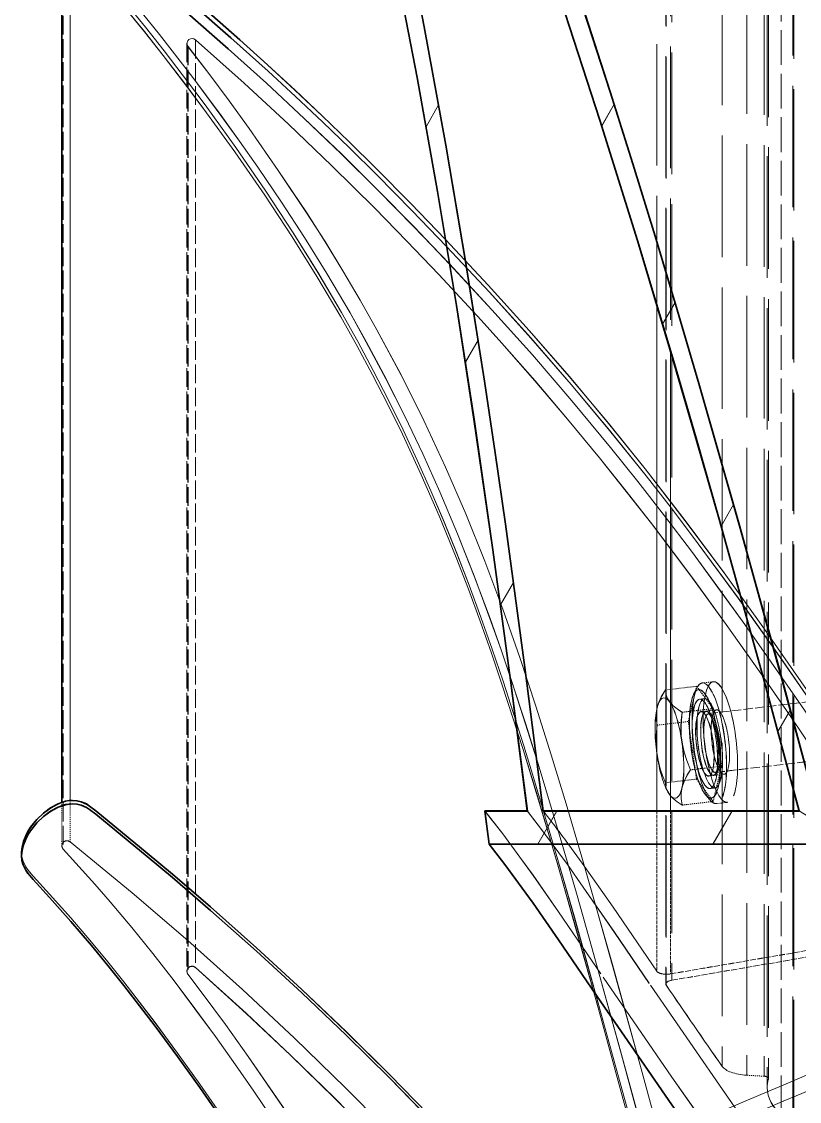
# Model space of a CAD drawing. Header units: millimetres. Extents: x 12184 to 41592, y 8990 to 29785.
# Drawn here: x 22184.9 to 22261.7, y 17448.3 to 17555 of the extents above; entities that cross this region are included whole.
import ezdxf

# ---------------------------------------------------------------- set-up
doc = ezdxf.new("R2010")
doc.units = ezdxf.units.MM
doc.linetypes.add('DASHED', pattern=[15, 12, -3])

# ---------------------------------------------------------------- blocks, each defined once
blk = doc.blocks.new('A$C55E021B5')
at = {"color": 7, "linetype": 'DASHED', "lineweight": 13}
for p, q in [((1247.01, 1976.16), (1247.01, 1290.43)), ((1245.51, 1975.33), (1245.51, 1223.67)), ((1245.65, 1975.92), (1245.65, 1285.86)), ((1246.08, 1974.89), (1246.08, 1223.2)), ((1246.12, 1974.99), (1246.12, 1223.3)), ((1240.54, 1967.13), (1240.54, 1215.15)), ((1235.96, 1965.97), (1235.96, 1213.98)), ((1235.96, 1965.95), (1235.96, 1213.96)), ((1236.38, 1966.17), (1236.38, 1214.18)), ((1238.11, 1966.27), (1238.11, 1214.28)), ((1236.1, 1965.08), (1236.1, 1213.08)), ((1233.55, 1957.05), (1233.55, 1205.24)), ((1233.45, 1956.72), (1233.45, 1204.92))]:
    blk.add_line(p, q, dxfattribs=at)
at = {"color": 7, "linetype": 'DASHED', "lineweight": 13, "ltscale": 0.286951}
blk.add_line((1234.7, 1369.2), (1234.7, 1197.03), dxfattribs=at)
at = {"color": 7, "lineweight": 13, "ltscale": 0.145596}
blk.add_line((1304.99, 1328.79), (1304.99, 1241.43), dxfattribs=at)
at = {"color": 7, "lineweight": 35, "ltscale": 0.145257}
blk.add_line((1305.81, 1328.41), (1305.81, 1241.26), dxfattribs=at)
at = {"color": 7, "linetype": 'DASHED', "lineweight": 13, "ltscale": 0.152439}
blk.add_line((1305.68, 1328.08), (1305.68, 1236.62), dxfattribs=at)
at = {"color": 7, "linetype": 'DASHED', "lineweight": 13, "ltscale": 0.152769}
blk.add_line((1292.61, 1316.59), (1292.61, 1224.92), dxfattribs=at)
at = {"color": 7, "linetype": 'DASHED', "lineweight": 13, "ltscale": 0.152787}
blk.add_line((1293.34, 1315.93), (1293.34, 1224.25), dxfattribs=at)
at = {"color": 7, "linetype": 'DASHED', "lineweight": 13, "ltscale": 0.152779}
blk.add_line((1293.45, 1316.22), (1293.45, 1224.55), dxfattribs=at)
at = {"color": 7, "lineweight": 13, "ltscale": 0.00413}
blk.add_line((1252.45, 1308.07), (1251.21, 1310.22), dxfattribs=at)
at = {"color": 7, "lineweight": 13, "ltscale": 0.004178}
blk.add_line((1269.82, 1307.99), (1268.57, 1310.16), dxfattribs=at)
at = {"color": 7, "lineweight": 13, "ltscale": 0.004116}
blk.add_line((1246.43, 1288.49), (1245.2, 1290.63), dxfattribs=at)
at = {"color": 7, "lineweight": 13, "ltscale": 0.083399}
blk.add_line((1247.01, 1290.43), (1247.01, 1240.39), dxfattribs=at)
at = {"color": 7, "lineweight": 13, "ltscale": 0.004225}
blk.add_line((1265.93, 1284.72), (1264.67, 1286.92), dxfattribs=at)
at = {"color": 7, "lineweight": 13, "ltscale": 0.075789}
blk.add_line((1245.65, 1285.86), (1245.65, 1240.39), dxfattribs=at)
at = {"color": 7, "lineweight": 13, "ltscale": 0.004115}
blk.add_line((1240.65, 1268.52), (1239.41, 1270.66), dxfattribs=at)
at = {"color": 7, "lineweight": 13, "ltscale": 0.004273}
blk.add_line((1262.45, 1260.75), (1261.17, 1262.97), dxfattribs=at)
at = {"color": 7, "linetype": 'DASHED', "lineweight": 13, "ltscale": 0.077181}
for p, q in [((1241.88, 1250.02), (1195.89, 1255.45)), ((1241.19, 1244.2), (1195.2, 1249.64))]:
    blk.add_line(p, q, dxfattribs=at)
at = {"color": 7, "linetype": 'DASHED', "lineweight": 13, "ltscale": 0.001834}
for p, q in [((1241.42, 1253.16), (1242.52, 1253.03)), ((1240.02, 1241.25), (1241.11, 1241.12))]:
    blk.add_line(p, q, dxfattribs=at)
at = {"color": 7, "linetype": 'DASHED', "lineweight": 13, "ltscale": 0.004583}
for p, q in [((1241.43, 1250.5), (1243.07, 1252.71)), ((1243.07, 1243.54), (1241.43, 1241.33))]:
    blk.add_line(p, q, dxfattribs=at)
at = {"color": 7, "linetype": 'DASHED', "lineweight": 13, "ltscale": 0.001139}
for p, q in [((1243.34, 1251.99), (1243.02, 1252.59)), ((1242.15, 1241.95), (1241.7, 1241.43))]:
    blk.add_line(p, q, dxfattribs=at)
at = {"color": 7, "linetype": 'DASHED', "lineweight": 13, "ltscale": 0.005153}
for p, q in [((1243.07, 1252.71), (1246.14, 1252.35)), ((1241.43, 1250.5), (1244.5, 1250.14)), ((1243.89, 1249.23), (1246.96, 1248.87)), ((1240.61, 1244.82), (1243.68, 1244.45)), ((1243.07, 1243.54), (1246.14, 1243.18)), ((1241.43, 1241.33), (1244.5, 1240.97))]:
    blk.add_line(p, q, dxfattribs=at)
at = {"color": 7, "linetype": 'DASHED', "lineweight": 13, "ltscale": 0.005961}
for p, q in [((1243.07, 1252.71), (1243.89, 1249.23)), ((1241.43, 1241.33), (1240.61, 1244.82))]:
    blk.add_line(p, q, dxfattribs=at)
at = {"color": 7, "linetype": 'DASHED', "lineweight": 13, "ltscale": 0.00958}
for p, q in [((1240.61, 1244.82), (1241.43, 1250.5)), ((1243.89, 1249.23), (1243.07, 1243.54))]:
    blk.add_line(p, q, dxfattribs=at)
at = {"color": 7, "linetype": 'DASHED', "lineweight": 13, "ltscale": 0.000804335}
blk.add_line((1242.3, 1251.49), (1242.77, 1251.43), dxfattribs=at)
at = {"color": 7, "linetype": 'DASHED', "lineweight": 13, "ltscale": 7.97527e-05}
blk.add_line((1246.88, 1250.93), (1246.86, 1250.97), dxfattribs=at)
at = {"color": 7, "lineweight": 13, "ltscale": 0.004114}
blk.add_line((1235.04, 1248.24), (1233.8, 1250.38), dxfattribs=at)
at = {"color": 7, "linetype": 'DASHED', "lineweight": 13, "ltscale": 0.002574}
blk.add_line((1241.1, 1250.38), (1242.63, 1250.2), dxfattribs=at)
at = {"color": 7, "linetype": 'DASHED', "lineweight": 13, "ltscale": 0.002575}
blk.add_line((1240.34, 1244.03), (1241.88, 1243.85), dxfattribs=at)
at = {"color": 7, "linetype": 'DASHED', "lineweight": 13, "ltscale": 0.00080438}
blk.add_line((1241.25, 1242.67), (1241.73, 1242.61), dxfattribs=at)
at = {"color": 7, "linetype": 'DASHED', "lineweight": 13, "ltscale": 1.88432e-05}
blk.add_line((1245.84, 1242.15), (1245.83, 1242.14), dxfattribs=at)
at = {"color": 7, "linetype": 'DASHED', "lineweight": 13, "ltscale": 0.006822}
blk.add_line((1304.99, 1241.43), (1304.99, 1237.34), dxfattribs=at)
at = {"color": 7, "linetype": 'DASHED', "lineweight": 13, "ltscale": 0.007172}
blk.add_line((1305.81, 1241.26), (1305.81, 1236.95), dxfattribs=at)
at = {"color": 7, "lineweight": 35, "ltscale": 0.042183}
blk.add_line((1232.92, 1240.39), (1258.23, 1240.39), dxfattribs=at)
at = {"color": 7, "lineweight": 13, "ltscale": 0.006296}
for p, q in [((1241.45, 1237.12), (1239.57, 1240.39)), ((1258.78, 1237.12), (1256.89, 1240.39))]:
    blk.add_line(p, q, dxfattribs=at)
at = {"color": 7, "linetype": 'DASHED', "lineweight": 13, "ltscale": 0.026829}
blk.add_line((1245.65, 1240.39), (1245.65, 1224.29), dxfattribs=at)
at = {"color": 7, "linetype": 'DASHED', "lineweight": 13, "ltscale": 0.026392}
blk.add_line((1247.01, 1240.39), (1247.01, 1224.56), dxfattribs=at)
at = {"color": 7, "lineweight": 35, "ltscale": 0.006989}
blk.add_line((1259.8, 1240.39), (1264, 1240.39), dxfattribs=at)
at = {"color": 7, "lineweight": 35, "ltscale": 0.005495}
blk.add_line((1264, 1240.39), (1263.59, 1237.12), dxfattribs=at)
at = {"color": 7, "lineweight": 35, "ltscale": 0.063541}
blk.add_line((1225.46, 1237.12), (1263.59, 1237.12), dxfattribs=at)
at = {"color": 7, "lineweight": 35, "ltscale": 0.00056572}
blk.add_line((1309.8, 1236.31), (1309.8, 1235.97), dxfattribs=at)
at = {"color": 7, "linetype": 'DASHED', "lineweight": 13, "ltscale": 0.048406}
blk.add_line((1245.65, 1224.29), (1217.02, 1229.19), dxfattribs=at)
at = {"color": 7, "linetype": 'DASHED', "lineweight": 13, "ltscale": 0.049675}
blk.add_line((1245.51, 1223.67), (1216.14, 1228.69), dxfattribs=at)
at = {"color": 7, "linetype": 'DASHED', "lineweight": 13, "ltscale": 0.002883}
blk.add_line((1238.11, 1214.28), (1236.38, 1214.18), dxfattribs=at)
at = {"color": 7, "lineweight": 35}
for points in [[(1304.99, 1445.75), (1300.42, 1436.28), (1298.19, 1431.59), (1294.86, 1424.4), (1292.47, 1419.13), (1290.11, 1413.85), (1285.51, 1403.24), (1281.06, 1392.58), (1276.73, 1381.86), (1272.54, 1371.1), (1268.45, 1360.28), (1264.48, 1349.41), (1261.13, 1339.96), (1257.87, 1330.49), (1254.69, 1320.99), (1251.61, 1311.46), (1249.37, 1304.35), (1247.17, 1297.19), (1244.98, 1289.9), (1242.84, 1282.62), (1238.82, 1268.58), (1234.92, 1254.51), (1231.12, 1240.39)], [(1305.68, 1443.94), (1303.14, 1436.88), (1301.94, 1433.44), (1300.2, 1428.34), (1298.41, 1422.88), (1296.61, 1417.21), (1294.96, 1411.85), (1293.33, 1406.41), (1290.12, 1395.39), (1287.08, 1384.52), (1284.46, 1374.72), (1281.95, 1364.9), (1279.56, 1355.04), (1277.29, 1345.16), (1275.13, 1335.25), (1272.86, 1324.1), (1270.71, 1312.88), (1268.7, 1301.61), (1266.82, 1290.34), (1265.07, 1279.1), (1263.21, 1266.21), (1261.46, 1253.31), (1259.8, 1240.39)], [(1292.61, 1414.43), (1288.17, 1404.31), (1283.87, 1394.14), (1279.69, 1383.94), (1275.63, 1373.71), (1271.69, 1363.43), (1267.85, 1353.12), (1264.12, 1342.76), (1260.48, 1332.36), (1256.48, 1320.52), (1252.64, 1308.66), (1248.92, 1296.75), (1245.33, 1284.79), (1243.06, 1277.01), (1240.84, 1269.22), (1236.49, 1253.6), (1232.92, 1240.39)], [(1274.67, 1341.04), (1273.45, 1335.28), (1272.26, 1329.5), (1269.99, 1317.87), (1267.86, 1306.18), (1265.88, 1294.5), (1264.04, 1282.86), (1262.98, 1275.79), (1261.97, 1268.72), (1260.04, 1254.56), (1258.23, 1240.39)], [(1304.35, 1329.54), (1298.53, 1324.83), (1296.61, 1323.24), (1292.84, 1320.04), (1289.11, 1316.79), (1285.43, 1313.49), (1282.73, 1311), (1280.06, 1308.48), (1277.36, 1305.87), (1274.68, 1303.24), (1271.21, 1299.74), (1267.78, 1296.18)], [(1304.35, 1330.11), (1298.55, 1325.42), (1293.81, 1321.45), (1291, 1319.03), (1288.23, 1316.59), (1285.49, 1314.12), (1282.77, 1311.61), (1280.08, 1309.07), (1277.42, 1306.5), (1274.78, 1303.91), (1271.31, 1300.41), (1267.89, 1296.87)], [(1304.99, 1328.79), (1301.02, 1325.59), (1298.06, 1323.16), (1293.69, 1319.47), (1289.37, 1315.7), (1285.59, 1312.3), (1281.87, 1308.83), (1278.19, 1305.31), (1274.57, 1301.74), (1271, 1298.11), (1267.49, 1294.43)], [(1302.45, 1240.41), (1303.07, 1240.88), (1303.39, 1241.08), (1303.91, 1241.31), (1304.33, 1241.41), (1304.77, 1241.44), (1305.11, 1241.42), (1305.47, 1241.35), (1306.19, 1241.11), (1306.92, 1240.71), (1307.63, 1240.19), (1308.28, 1239.56), (1308.91, 1238.77), (1309.17, 1238.36), (1309.39, 1237.94), (1309.61, 1237.38), (1309.75, 1236.84), (1309.8, 1236.31)], [(1302.45, 1240.07), (1303.07, 1240.54), (1303.39, 1240.74), (1303.91, 1240.97), (1304.33, 1241.07), (1304.77, 1241.1), (1305.11, 1241.08), (1305.47, 1241.01), (1306.19, 1240.77), (1306.92, 1240.37), (1307.63, 1239.85), (1308.28, 1239.22), (1308.91, 1238.43), (1309.17, 1238.02), (1309.39, 1237.6), (1309.61, 1237.04), (1309.75, 1236.5), (1309.8, 1235.97)], [(1302.45, 1240.41), (1297.37, 1236.23), (1294.89, 1234.15), (1291.12, 1230.91), (1286.58, 1226.88), (1282.11, 1222.77), (1277.72, 1218.58), (1273.4, 1214.32), (1268.34, 1209.14), (1263.36, 1203.85), (1258.51, 1198.47), (1254.56, 1193.93), (1250.68, 1189.31), (1246.9, 1184.62), (1243.31, 1180), (1239.81, 1175.31), (1236.37, 1170.57), (1234.7, 1168.22)], [(1302.45, 1240.07), (1297.37, 1235.89), (1294.89, 1233.81), (1291.12, 1230.57), (1286.58, 1226.54), (1282.11, 1222.43), (1277.72, 1218.24), (1273.4, 1213.98), (1268.34, 1208.8), (1263.36, 1203.51), (1258.51, 1198.14), (1254.56, 1193.59), (1250.68, 1188.97), (1246.9, 1184.28), (1243.31, 1179.66), (1239.81, 1174.97), (1236.37, 1170.23), (1234.7, 1167.88)], [(1235.31, 1196.75), (1236.14, 1197.89), (1238.92, 1201.84), (1242.67, 1207.27), (1245.51, 1211.35), (1252.53, 1221.55), (1256.71, 1227.67), (1259.24, 1231.28), (1262.04, 1235.1), (1263.59, 1237.12)], [(1309.8, 1235.97), (1309.76, 1235.51), (1309.64, 1235.08), (1309.39, 1234.55), (1309.16, 1234.22), (1308.64, 1233.61)], [(1289.57, 1209.31), (1292.18, 1213.07), (1294.37, 1216.12), (1296.61, 1219.13), (1299.7, 1223.16), (1301.28, 1225.14), (1302.89, 1227.09), (1304.93, 1229.48), (1307.03, 1231.84), (1308.64, 1233.61)]]:
    blk.add_lwpolyline(points, dxfattribs=at)
at = {"color": 7, "linetype": 'DASHED', "lineweight": 13}
for points in [[(1299.46, 1320.17), (1297.56, 1317.84), (1295.7, 1315.49), (1292.66, 1311.5), (1291.66, 1310.16), (1288.61, 1305.94), (1285.64, 1301.65), (1282.94, 1297.53), (1280.5, 1293.61), (1278.17, 1289.64), (1276.57, 1286.79), (1275.03, 1283.9), (1273.53, 1280.99), (1272.09, 1278.04), (1270.68, 1275.04), (1269.33, 1272.01), (1268.03, 1268.94), (1266.78, 1265.85), (1265.57, 1262.71), (1264.4, 1259.55), (1263.29, 1256.38), (1262.21, 1253.21), (1260.16, 1246.82), (1259.2, 1243.71), (1256.78, 1235.58), (1255.12, 1229.79), (1252.26, 1219.49), (1246.8, 1199.59)], [(1297.84, 1319.18), (1296.15, 1317.1), (1292.87, 1312.86), (1290.08, 1309.12), (1288.25, 1306.58), (1286.45, 1304.01), (1284.1, 1300.56), (1281.82, 1297.06), (1279.62, 1293.51), (1277.32, 1289.6), (1275.71, 1286.73), (1273.77, 1283.09), (1271.92, 1279.41), (1270.14, 1275.68), (1268.45, 1271.92), (1266.7, 1267.78), (1265.06, 1263.61), (1263.49, 1259.4), (1262.4, 1256.3), (1261.34, 1253.17), (1259.96, 1248.96), (1258.64, 1244.72), (1256.55, 1237.78), (1254.95, 1232.28), (1253.4, 1226.76), (1250.51, 1216.31), (1245.32, 1197.41)], [(1299.56, 1319.71), (1297.66, 1317.39), (1295.8, 1315.05), (1293.77, 1312.41), (1291.78, 1309.75), (1288.72, 1305.52), (1285.76, 1301.24), (1283.04, 1297.12), (1280.6, 1293.2), (1278.25, 1289.22), (1276.65, 1286.37), (1275.1, 1283.49), (1273.61, 1280.57), (1272.16, 1277.62), (1270.29, 1273.61), (1268.52, 1269.55), (1266.84, 1265.45), (1265.63, 1262.31), (1264.46, 1259.15), (1263.35, 1256), (1262.28, 1252.83), (1260.22, 1246.46), (1258.91, 1242.21), (1256.86, 1235.28), (1254.92, 1228.51), (1252.75, 1220.7), (1249.54, 1209)], [(1292.61, 1316.59), (1287.81, 1312.31), (1283.43, 1308.27), (1279.12, 1304.15), (1274.89, 1299.95), (1271.7, 1296.69), (1268.55, 1293.39), (1264.38, 1288.89), (1262.32, 1286.6), (1259.04, 1282.89), (1255.82, 1279.11), (1252.67, 1275.29), (1250.02, 1271.97), (1247.41, 1268.62), (1243.49, 1263.41), (1240.15, 1258.81), (1236.85, 1254.16), (1233.9, 1249.89), (1230.98, 1245.58), (1227, 1239.52), (1223.44, 1233.87), (1220.28, 1228.64), (1218.39, 1225.39), (1216.54, 1222.12)], [(1292.61, 1316.59), (1292.76, 1316.67), (1292.93, 1316.71), (1293.1, 1316.69), (1293.25, 1316.61), (1293.37, 1316.48), (1293.45, 1316.22)], [(1293.34, 1315.93), (1291.3, 1313.25), (1289.29, 1310.55), (1287.31, 1307.83), (1284.42, 1303.69), (1281.61, 1299.48), (1279.8, 1296.64), (1278.04, 1293.77), (1276.33, 1290.86), (1274.67, 1287.93)], [(1267.89, 1296.87), (1263.66, 1292.34), (1259.62, 1287.87), (1255.65, 1283.32), (1251.78, 1278.69), (1248.16, 1274.2), (1244.21, 1269.1), (1240.36, 1263.92), (1236.36, 1258.36), (1232.2, 1252.38), (1228.28, 1246.58), (1224.44, 1240.7), (1220.71, 1234.76), (1217.59, 1229.55), (1215.02, 1225.07), (1212.52, 1220.54), (1210.11, 1215.98), (1208.22, 1212.25), (1205.71, 1207.13)], [(1267.78, 1296.18), (1263.55, 1291.65), (1259.46, 1287.12), (1255.46, 1282.52), (1251.68, 1278), (1248.06, 1273.51), (1245.47, 1270.17), (1242.91, 1266.8), (1238.97, 1261.43), (1234.88, 1255.67), (1230.08, 1248.7), (1227.64, 1245.05), (1225.24, 1241.38), (1222.94, 1237.77), (1220.68, 1234.14), (1217.56, 1228.93), (1214.75, 1224.02), (1212.04, 1219.07), (1209.14, 1213.51), (1207.39, 1210.03)], [(1267.49, 1294.43), (1263.3, 1289.91), (1259.31, 1285.45), (1255.4, 1280.91), (1251.57, 1276.3), (1248.89, 1272.95), (1246.25, 1269.57), (1243.59, 1266.05), (1240.96, 1262.49), (1238.31, 1258.82), (1235.69, 1255.11), (1232.76, 1250.87), (1229.86, 1246.59), (1227.5, 1243.02), (1225.17, 1239.42), (1222.89, 1235.83), (1220.67, 1232.2), (1218.36, 1228.33), (1216.03, 1224.27), (1213.77, 1220.18), (1211.57, 1216.05), (1209.96, 1212.94), (1208.4, 1209.81)], [(1274.67, 1287.93), (1272.29, 1283.47), (1270.04, 1278.96), (1267.9, 1274.38), (1265.89, 1269.74), (1264.01, 1265.06), (1262.23, 1260.32), (1260.56, 1255.56), (1258.97, 1250.76), (1257.44, 1245.94), (1255.97, 1241.1)], [(1244.5, 1250.14), (1245.01, 1250.48), (1245.38, 1250.79), (1245.8, 1251.26), (1245.94, 1251.5), (1246.05, 1251.76), (1246.12, 1252.04), (1246.14, 1252.35)], [(1246.86, 1250.97), (1246.56, 1251.65), (1246.14, 1252.35)], [(1247, 1250.49), (1247.07, 1249.93), (1247.05, 1249.33), (1246.96, 1248.87)], [(1241.74, 1249.87), (1241.53, 1249.52), (1241.29, 1248.85), (1241.06, 1247.86), (1240.9, 1246.55), (1240.89, 1245.52), (1240.97, 1244.81), (1241.07, 1244.42), (1241.16, 1244.24), (1241.19, 1244.2), (1241.2, 1244.2), (1241.19, 1244.2)], [(1241.88, 1250.02), (1241.89, 1250.02), (1241.88, 1250.01), (1241.86, 1250), (1241.75, 1249.89), (1241.74, 1249.87)], [(1243.68, 1244.45), (1244.05, 1245.37), (1244.31, 1246.19), (1244.48, 1247.01), (1244.59, 1247.82), (1244.61, 1248.68), (1244.58, 1249.37), (1244.5, 1250.14)], [(1246.96, 1248.87), (1247.06, 1247.9), (1247.07, 1247.05), (1247.01, 1246.21), (1246.88, 1245.4), (1246.67, 1244.57), (1246.44, 1243.91), (1246.14, 1243.18)], [(1244.5, 1242.73), (1244.31, 1243.31), (1244, 1243.94), (1243.68, 1244.45)], [(1244.5, 1242.73), (1244.6, 1242.18), (1244.61, 1241.61), (1244.5, 1240.97)], [(1244.5, 1240.97), (1245.01, 1241.31), (1245.38, 1241.62), (1245.64, 1241.88), (1245.83, 1242.14)], [(1255.97, 1241.1), (1254.41, 1235.82), (1252.9, 1230.52), (1251.4, 1225.21), (1248.76, 1215.63), (1247.01, 1209.23)], [(1242.67, 1210.02), (1245.51, 1214.1), (1252.53, 1224.3), (1256.71, 1230.42), (1259.24, 1234.03), (1260.54, 1235.83), (1262.24, 1238.12), (1264, 1240.39)], [(1237.31, 1208.27), (1240.8, 1213.3), (1247.75, 1223.36), (1251.18, 1228.4), (1254.27, 1232.87), (1255.85, 1235.1), (1258.3, 1238.44), (1259.8, 1240.39)], [(1232.92, 1240.39), (1232.57, 1240.18), (1227.25, 1236.93), (1224.45, 1235.15), (1221.72, 1233.35), (1219.08, 1231.56), (1216.54, 1229.75)], [(1304.99, 1237.34), (1300.9, 1233.99), (1298.87, 1232.3), (1293.37, 1227.58), (1287.97, 1222.75), (1282.82, 1217.95), (1277.77, 1213.05), (1272.82, 1208.04)], [(1285.05, 1210.07), (1286.83, 1212.71), (1288.64, 1215.32), (1290.64, 1218.1), (1292.66, 1220.86), (1294.73, 1223.6), (1296.83, 1226.3), (1298.91, 1228.88), (1301.04, 1231.42), (1302.57, 1233.17), (1305.68, 1236.62)], [(1247.01, 1224.56), (1251.33, 1230.88), (1254.39, 1235.24), (1255.97, 1237.42)], [(1309.8, 1236.31), (1309.76, 1235.85), (1309.64, 1235.42), (1309.39, 1234.89), (1309.16, 1234.56), (1308.64, 1233.95)], [(1289.57, 1209.65), (1292.18, 1213.41), (1294.37, 1216.46), (1296.61, 1219.47), (1299.7, 1223.5), (1301.28, 1225.48), (1302.89, 1227.43), (1304.93, 1229.82), (1307.03, 1232.18), (1308.64, 1233.95)], [(1292.61, 1224.92), (1287.6, 1220.39), (1283.2, 1216.25), (1278.87, 1212.03), (1274.61, 1207.74), (1270.42, 1203.38), (1266.31, 1198.95), (1262.27, 1194.45), (1258.31, 1189.88), (1254.44, 1185.24), (1250.19, 1179.92), (1246.05, 1174.51), (1241.99, 1168.99), (1238.01, 1163.38), (1235.28, 1159.43), (1232.57, 1155.44), (1229.89, 1151.41), (1227.25, 1147.35), (1224.45, 1142.9), (1221.72, 1138.43), (1219.08, 1133.95), (1216.54, 1129.45)], [(1274.67, 1195.84), (1276.62, 1199.33), (1278.65, 1202.78), (1280.74, 1206.19), (1282.36, 1208.71), (1284.01, 1211.21), (1287.4, 1216.15), (1289.65, 1219.29), (1291.94, 1222.39), (1293.34, 1224.25)]]:
    blk.add_lwpolyline(points, dxfattribs=at)
for centre, radius, start, end in [((1292.96, 1316.22), 0.482, 322.1061, 359.9232), ((1243.19, 1249.66), 3.9, 12.2234, 19.6265), ((1244.24, 1243.18), 1.91, 326.8555, 359.8802), ((1371.04, 1152.39), 143.08, 142.0414, 143.5372), ((659.77, 1621.3), 708.7, 325.03342, 325.82375), ((-22190.85, -53958.45), 59938.9, 66.9828516, 67.0125817), ((-22199.92, -53970.85), 59952.37, 66.9790489, 67.0095491)]:
    blk.add_arc(centre, radius, start, end, dxfattribs=at)
for centre, major_axis, ratio, start_param, end_param in [((1240.72, 1247.2), (-0.7, -5.96), 0.260451, 3.141559, 6.283152), ((1241.81, 1247.08), (-0.7, -5.96), 0.260451, 3.141559, 6.283152), ((1240.72, 1247.2), (-0.7, -5.96), 0.260451, 0.425828, 3.141559), ((1241.81, 1247.08), (-0.7, -5.96), 0.260451, 0.35928, 2.782313), ((1241.81, 1247.08), (-0.7, -5.96), 0.260451, 2.782313, 3.141559), ((1241.77, 1247.08), (-0.52, -4.41), 0.260451, 3.141559, 6.283152), ((1242.25, 1247.02), (-0.63, -5.36), 0.260451, 3.567421, 6.642466), ((1242.25, 1247.02), (-0.63, -5.36), 0.260451, 0.35928, 2.782313), ((1242.25, 1247.02), (-0.63, -5.36), 0.260451, 2.782313, 3.567421), ((1245.75, 1246.61), (0.59, 4.96), 0.260451, 5.796855, 9.91098), ((1241.77, 1247.08), (-0.37, -3.15), 0.260451, 3.567421, 9.850606), ((1242.25, 1247.02), (-0.52, -4.41), 0.260451, 3.141559, 6.283152), ((1241.77, 1247.08), (-0.52, -4.41), 0.260451, 0.425828, 3.141559), ((1242.25, 1247.02), (-0.52, -4.41), 0.260451, 0.425828, 3.141559), ((1245.75, 1246.61), (0.59, 4.96), 0.260451, 3.627794, 5.638217), ((1245.75, 1246.61), (0.59, 4.96), 0.260451, 5.638217, 5.796855), ((1240.72, 1247.2), (-0.38, -3.18), 0.260451, 3.567421, 6.283152), ((1240.72, 1247.2), (-0.38, -3.18), 0.260451, 6.283152, 9.424744), ((1241.53, 1247.11), (-0.34, -2.91), 0.260451, 3.567421, 9.850606), ((1240.72, 1247.2), (-0.38, -3.18), 0.260451, 3.141559, 3.567421), ((1242.25, 1247.02), (-0.38, -3.18), 0.260451, 3.567421, 6.283152), ((1242.25, 1247.02), (-0.38, -3.18), 0.260451, 6.283152, 9.424744), ((1242.25, 1247.02), (-0.38, -3.18), 0.260451, 3.141559, 3.567421), ((1241.77, 1247.08), (-0.52, -4.41), 0.260451, 6.283152, 6.709013), ((1242.25, 1247.02), (-0.52, -4.41), 0.260451, 6.283152, 6.709013), ((1240.72, 1247.2), (-0.7, -5.96), 0.260451, 6.283152, 6.709013), ((1241.81, 1247.08), (-0.7, -5.96), 0.260451, 6.283152, 6.642466), ((1305.31, 1236.95), (-0.5, 0), 0.99358, 3.14161, 5.399828), ((1305.31, 1236.95), (-0.5, 0), 0.99358, 2.404706, 3.14161), ((1292.95, 1224.55), (-0.5, 0), 0.99358, 3.141556, 5.441077), ((1246.05, 1224.66), (-1, 0), 0.398819, 1.165563, 2.876867), ((1292.95, 1224.55), (-0.5, 0), 0.99358, 2.493089, 3.141556), ((1245.12, 1223.3), (-1, 0), 0.398819, 3.141549, 4.307155), ((1245.12, 1223.3), (-1, 0), 0.398819, 2.876513, 3.141549), ((1236.46, 1213.98), (-0.5, 0), 0.398819, 4.865661, 6.28322), ((1237.65, 1215.47), (-3, 0), 0.398819, 1.724068, 2.870037), ((1236.46, 1213.98), (-0.5, 0), 0.398819, 0.000034, 0.12549), ((1218.6, 1213.08), (-17.5, 0), 0.398819, 3.14163, 3.267083), ((1218.6, 1213.08), (-17.5, 0), 0.398819, 2.275448, 3.14163)]:
    blk.add_ellipse(centre, major_axis=major_axis, ratio=ratio, start_param=start_param, end_param=end_param, dxfattribs=at)
blk = doc.blocks.new('1')
at = {"color": 7, "linetype": 'DASHED', "lineweight": 13}
for p, q in [((22247.64, 18212.77), (22247.64, 17527.03)), ((22249, 18212.52), (22249, 17522.47)), ((22248.53, 18211.59), (22248.53, 17459.9)), ((22248.56, 18211.49), (22248.56, 17459.8)), ((22249.13, 18211.94), (22249.13, 17460.27)), ((22254.11, 18203.73), (22254.11, 17451.75)), ((22256.54, 18202.88), (22256.54, 17450.89)), ((22258.27, 18202.77), (22258.27, 17450.78)), ((22258.69, 18202.58), (22258.69, 17450.59)), ((22258.69, 18202.55), (22258.69, 17450.56)), ((22258.55, 18201.68), (22258.55, 17449.69)), ((22261.09, 18193.65), (22261.09, 17441.84)), ((22261.2, 18193.32), (22261.2, 17441.52))]:
    blk.add_line(p, q, dxfattribs=at)
at = {"color": 7, "linetype": 'DASHED', "lineweight": 13, "ltscale": 0.286951}
blk.add_line((22259.95, 17605.8), (22259.95, 17433.63), dxfattribs=at)
at = {"color": 7, "lineweight": 35, "ltscale": 0.145257}
blk.add_line((22188.84, 17565.01), (22188.84, 17477.86), dxfattribs=at)
at = {"color": 7, "lineweight": 13, "ltscale": 0.145596}
blk.add_line((22189.66, 17565.39), (22189.66, 17478.03), dxfattribs=at)
at = {"color": 7, "linetype": 'DASHED', "lineweight": 13, "ltscale": 0.152439}
blk.add_line((22188.97, 17564.69), (22188.97, 17473.22), dxfattribs=at)
at = {"color": 7, "linetype": 'DASHED', "lineweight": 13, "ltscale": 0.152769}
blk.add_line((22202.03, 17553.19), (22202.03, 17461.53), dxfattribs=at)
at = {"color": 7, "linetype": 'DASHED', "lineweight": 13, "ltscale": 0.152779}
blk.add_line((22201.2, 17552.82), (22201.2, 17461.16), dxfattribs=at)
at = {"color": 7, "linetype": 'DASHED', "lineweight": 13, "ltscale": 0.152787}
blk.add_line((22201.3, 17552.53), (22201.3, 17460.86), dxfattribs=at)
at = {"color": 7, "lineweight": 13, "ltscale": 0.004178}
blk.add_line((22224.83, 17544.59), (22226.08, 17546.76), dxfattribs=at)
at = {"color": 7, "lineweight": 13, "ltscale": 0.00413}
blk.add_line((22242.19, 17544.67), (22243.43, 17546.82), dxfattribs=at)
at = {"color": 7, "lineweight": 13, "ltscale": 0.083399}
blk.add_line((22247.64, 17527.03), (22247.64, 17477), dxfattribs=at)
at = {"color": 7, "lineweight": 13, "ltscale": 0.004116}
blk.add_line((22248.21, 17525.1), (22249.45, 17527.24), dxfattribs=at)
at = {"color": 7, "lineweight": 13, "ltscale": 0.004225}
blk.add_line((22228.71, 17521.32), (22229.98, 17523.52), dxfattribs=at)
at = {"color": 7, "lineweight": 13, "ltscale": 0.075789}
blk.add_line((22249, 17522.47), (22249, 17477), dxfattribs=at)
at = {"color": 7, "lineweight": 13, "ltscale": 0.004115}
blk.add_line((22254, 17505.13), (22255.24, 17507.26), dxfattribs=at)
at = {"color": 7, "lineweight": 13, "ltscale": 0.004273}
blk.add_line((22232.19, 17497.35), (22233.48, 17499.57), dxfattribs=at)
at = {"color": 7, "linetype": 'DASHED', "lineweight": 13, "ltscale": 0.077181}
for p, q in [((22252.77, 17486.62), (22298.76, 17492.05)), ((22253.46, 17480.81), (22299.44, 17486.24))]:
    blk.add_line(p, q, dxfattribs=at)
at = {"color": 7, "linetype": 'DASHED', "lineweight": 13, "ltscale": 0.005153}
for p, q in [((22251.57, 17489.32), (22248.5, 17488.95)), ((22253.21, 17487.11), (22250.14, 17486.75)), ((22250.75, 17485.84), (22247.68, 17485.47)), ((22254.03, 17481.42), (22250.96, 17481.06)), ((22251.57, 17480.15), (22248.5, 17479.78)), ((22253.21, 17477.94), (22250.14, 17477.58))]:
    blk.add_line(p, q, dxfattribs=at)
at = {"color": 7, "linetype": 'DASHED', "lineweight": 13, "ltscale": 0.005961}
for p, q in [((22251.57, 17489.32), (22250.75, 17485.84)), ((22253.21, 17477.94), (22254.03, 17481.42))]:
    blk.add_line(p, q, dxfattribs=at)
at = {"color": 7, "linetype": 'DASHED', "lineweight": 13, "ltscale": 0.001139}
for p, q in [((22251.31, 17488.59), (22251.63, 17489.19)), ((22252.5, 17478.55), (22252.95, 17478.04))]:
    blk.add_line(p, q, dxfattribs=at)
at = {"color": 7, "linetype": 'DASHED', "lineweight": 13, "ltscale": 0.004583}
for p, q in [((22253.21, 17487.11), (22251.57, 17489.32)), ((22251.57, 17480.15), (22253.21, 17477.94))]:
    blk.add_line(p, q, dxfattribs=at)
at = {"color": 7, "linetype": 'DASHED', "lineweight": 13, "ltscale": 0.001834}
for p, q in [((22253.22, 17489.77), (22252.13, 17489.64)), ((22254.63, 17477.85), (22253.54, 17477.72))]:
    blk.add_line(p, q, dxfattribs=at)
at = {"color": 7, "linetype": 'DASHED', "lineweight": 13, "ltscale": 0.000804335}
blk.add_line((22252.35, 17488.09), (22251.87, 17488.04), dxfattribs=at)
at = {"color": 7, "linetype": 'DASHED', "lineweight": 13, "ltscale": 7.97527e-05}
blk.add_line((22247.77, 17487.53), (22247.79, 17487.58), dxfattribs=at)
at = {"color": 7, "linetype": 'DASHED', "lineweight": 13, "ltscale": 0.002574}
blk.add_line((22253.55, 17486.99), (22252.02, 17486.81), dxfattribs=at)
at = {"color": 7, "linetype": 'DASHED', "lineweight": 13, "ltscale": 0.00958}
for p, q in [((22254.03, 17481.42), (22253.21, 17487.11)), ((22250.75, 17485.84), (22251.57, 17480.15))]:
    blk.add_line(p, q, dxfattribs=at)
at = {"color": 7, "lineweight": 13, "ltscale": 0.004114}
blk.add_line((22259.61, 17484.84), (22260.85, 17486.98), dxfattribs=at)
at = {"color": 7, "linetype": 'DASHED', "lineweight": 13, "ltscale": 0.002575}
blk.add_line((22254.3, 17480.63), (22252.77, 17480.45), dxfattribs=at)
at = {"color": 7, "linetype": 'DASHED', "lineweight": 13, "ltscale": 1.88432e-05}
blk.add_line((22248.81, 17478.75), (22248.81, 17478.75), dxfattribs=at)
at = {"color": 7, "linetype": 'DASHED', "lineweight": 13, "ltscale": 0.00080438}
blk.add_line((22253.39, 17479.27), (22252.91, 17479.22), dxfattribs=at)
at = {"color": 7, "linetype": 'DASHED', "lineweight": 13, "ltscale": 0.007172}
blk.add_line((22188.84, 17477.86), (22188.84, 17473.56), dxfattribs=at)
at = {"color": 7, "linetype": 'DASHED', "lineweight": 13, "ltscale": 0.006822}
blk.add_line((22189.66, 17478.03), (22189.66, 17473.94), dxfattribs=at)
at = {"color": 7, "lineweight": 35, "ltscale": 0.006989}
blk.add_line((22234.84, 17477), (22230.65, 17477), dxfattribs=at)
at = {"color": 7, "lineweight": 35, "ltscale": 0.005495}
blk.add_line((22230.65, 17477), (22231.06, 17473.72), dxfattribs=at)
at = {"color": 7, "lineweight": 13, "ltscale": 0.006296}
for p, q in [((22235.87, 17473.72), (22237.76, 17477)), ((22253.19, 17473.72), (22255.08, 17477))]:
    blk.add_line(p, q, dxfattribs=at)
at = {"color": 7, "lineweight": 35, "ltscale": 0.042183}
blk.add_line((22261.73, 17477), (22236.42, 17477), dxfattribs=at)
at = {"color": 7, "linetype": 'DASHED', "lineweight": 13, "ltscale": 0.026392}
blk.add_line((22247.64, 17477), (22247.64, 17461.16), dxfattribs=at)
at = {"color": 7, "linetype": 'DASHED', "lineweight": 13, "ltscale": 0.026829}
blk.add_line((22249, 17477), (22249, 17460.9), dxfattribs=at)
at = {"color": 7, "lineweight": 35, "ltscale": 0.063541}
blk.add_line((22269.19, 17473.72), (22231.06, 17473.72), dxfattribs=at)
at = {"color": 7, "lineweight": 35, "ltscale": 0.00056572}
blk.add_line((22184.85, 17472.92), (22184.85, 17472.58), dxfattribs=at)
at = {"color": 7, "linetype": 'DASHED', "lineweight": 13, "ltscale": 0.048406}
blk.add_line((22249, 17460.9), (22277.62, 17465.8), dxfattribs=at)
at = {"color": 7, "linetype": 'DASHED', "lineweight": 13, "ltscale": 0.049675}
blk.add_line((22249.13, 17460.27), (22278.51, 17465.3), dxfattribs=at)
at = {"color": 7, "linetype": 'DASHED', "lineweight": 13, "ltscale": 0.002883}
blk.add_line((22256.54, 17450.89), (22258.27, 17450.78), dxfattribs=at)
at = {"color": 7, "lineweight": 35}
for points in [[(22189.66, 17682.36), (22194.23, 17672.88), (22196.45, 17668.19), (22199.79, 17661.01), (22202.18, 17655.74), (22204.54, 17650.45), (22209.14, 17639.84), (22213.59, 17629.18), (22217.91, 17618.47), (22222.11, 17607.7), (22226.2, 17596.88), (22230.17, 17586.01), (22233.52, 17576.57), (22236.78, 17567.09), (22239.95, 17557.59), (22243.04, 17548.06), (22245.28, 17540.95), (22247.48, 17533.8), (22249.67, 17526.5), (22251.81, 17519.22), (22255.82, 17505.19), (22259.72, 17491.11), (22263.53, 17477)], [(22188.97, 17680.55), (22191.5, 17673.48), (22192.7, 17670.05), (22194.44, 17664.95), (22196.24, 17659.48), (22198.03, 17653.82), (22199.69, 17648.46), (22201.32, 17643.02), (22204.53, 17632), (22207.57, 17621.12), (22210.19, 17611.33), (22212.7, 17601.5), (22215.09, 17591.65), (22217.36, 17581.76), (22219.51, 17571.85), (22221.79, 17560.7), (22223.94, 17549.48), (22225.95, 17538.21), (22227.83, 17526.95), (22229.57, 17515.7), (22231.44, 17502.81), (22233.19, 17489.91), (22234.84, 17477)], [(22202.03, 17651.03), (22206.47, 17640.92), (22210.78, 17630.75), (22214.96, 17620.55), (22219.01, 17610.31), (22222.96, 17600.04), (22226.79, 17589.72), (22230.53, 17579.36), (22234.17, 17568.96), (22238.16, 17557.12), (22242.01, 17545.26), (22245.72, 17533.36), (22249.31, 17521.39), (22251.58, 17513.61), (22253.81, 17505.82), (22258.15, 17490.2), (22261.73, 17477)], [(22219.98, 17577.65), (22221.2, 17571.88), (22222.39, 17566.1), (22224.66, 17554.47), (22226.79, 17542.79), (22228.77, 17531.11), (22230.61, 17519.46), (22231.66, 17512.39), (22232.68, 17505.32), (22234.6, 17491.17), (22236.42, 17477)], [(22190.29, 17566.72), (22196.1, 17562.02), (22200.84, 17558.05), (22203.65, 17555.63), (22206.41, 17553.19), (22209.15, 17550.72), (22211.87, 17548.21), (22214.57, 17545.67), (22217.23, 17543.11), (22219.87, 17540.51), (22223.33, 17537.02), (22226.75, 17533.47)], [(22190.29, 17566.15), (22196.12, 17561.43), (22198.03, 17559.85), (22201.81, 17556.65), (22205.54, 17553.4), (22209.22, 17550.09), (22211.92, 17547.6), (22214.59, 17545.08), (22217.29, 17542.48), (22219.96, 17539.85), (22223.44, 17536.34), (22226.87, 17532.78)], [(22189.66, 17565.39), (22193.62, 17562.2), (22196.59, 17559.77), (22200.96, 17556.07), (22205.28, 17552.31), (22209.05, 17548.9), (22212.78, 17545.43), (22216.45, 17541.91), (22220.07, 17538.34), (22223.64, 17534.71), (22227.16, 17531.04)], [(22192.2, 17477.01), (22191.58, 17477.48), (22191.26, 17477.69), (22190.74, 17477.91), (22190.32, 17478.01), (22189.88, 17478.04), (22189.54, 17478.02), (22189.18, 17477.96), (22188.46, 17477.71), (22187.72, 17477.31), (22187.02, 17476.79), (22186.37, 17476.16), (22185.74, 17475.38), (22185.48, 17474.96), (22185.26, 17474.54), (22185.03, 17473.99), (22184.9, 17473.44), (22184.85, 17472.92)], [(22192.2, 17476.67), (22191.58, 17477.15), (22191.26, 17477.35), (22190.74, 17477.57), (22190.32, 17477.67), (22189.88, 17477.7), (22189.54, 17477.68), (22189.18, 17477.62), (22188.46, 17477.37), (22187.72, 17476.97), (22187.02, 17476.45), (22186.37, 17475.82), (22185.74, 17475.04), (22185.48, 17474.62), (22185.26, 17474.21), (22185.03, 17473.65), (22184.9, 17473.1), (22184.85, 17472.58)], [(22192.2, 17477.01), (22197.28, 17472.83), (22199.76, 17470.75), (22203.53, 17467.51), (22208.07, 17463.48), (22212.54, 17459.37), (22216.93, 17455.19), (22221.25, 17450.93), (22226.31, 17445.75), (22231.29, 17440.45), (22236.14, 17435.08), (22240.09, 17430.53), (22243.97, 17425.91), (22247.75, 17421.22), (22251.33, 17416.6), (22254.84, 17411.92), (22258.27, 17407.18), (22259.95, 17404.82)], [(22192.2, 17476.67), (22197.28, 17472.5), (22199.76, 17470.41), (22203.53, 17467.17), (22208.07, 17463.14), (22212.54, 17459.03), (22216.93, 17454.85), (22221.25, 17450.59), (22226.31, 17445.41), (22231.29, 17440.11), (22236.14, 17434.74), (22240.09, 17430.19), (22243.97, 17425.57), (22247.75, 17420.88), (22251.33, 17416.26), (22254.84, 17411.58), (22258.27, 17406.84), (22259.95, 17404.48)], [(22259.33, 17433.35), (22258.5, 17434.49), (22255.73, 17438.44), (22251.98, 17443.88), (22249.13, 17447.95), (22242.11, 17458.15), (22237.94, 17464.27), (22235.41, 17467.89), (22232.61, 17471.71), (22231.06, 17473.72)], [(22184.85, 17472.58), (22184.89, 17472.12), (22185, 17471.68), (22185.26, 17471.15), (22185.48, 17470.83), (22186.01, 17470.21)], [(22205.08, 17445.91), (22202.46, 17449.67), (22200.27, 17452.72), (22198.04, 17455.74), (22194.95, 17459.76), (22193.37, 17461.74), (22191.76, 17463.7), (22189.71, 17466.08), (22187.62, 17468.44), (22186.01, 17470.21)]]:
    blk.add_lwpolyline(points, dxfattribs=at)
at = {"color": 7, "linetype": 'DASHED', "lineweight": 13}
for points in [[(22195.18, 17556.77), (22197.09, 17554.45), (22198.95, 17552.09), (22201.99, 17548.11), (22202.99, 17546.76), (22206.04, 17542.54), (22209, 17538.25), (22211.71, 17534.13), (22214.14, 17530.22), (22216.48, 17526.24), (22218.08, 17523.39), (22219.62, 17520.51), (22221.12, 17517.59), (22222.56, 17514.64), (22223.97, 17511.64), (22225.32, 17508.61), (22226.62, 17505.55), (22227.87, 17502.46), (22229.08, 17499.31), (22230.25, 17496.15), (22231.36, 17492.99), (22232.44, 17489.81), (22234.49, 17483.42), (22235.45, 17480.31), (22237.87, 17472.18), (22239.52, 17466.39), (22242.39, 17456.09), (22247.85, 17436.19)], [(22196.81, 17555.79), (22198.49, 17553.7), (22201.78, 17549.46), (22204.56, 17545.72), (22206.4, 17543.18), (22208.2, 17540.62), (22210.55, 17537.16), (22212.82, 17533.66), (22215.03, 17530.11), (22217.33, 17526.21), (22218.93, 17523.33), (22220.87, 17519.69), (22222.73, 17516.01), (22224.51, 17512.28), (22226.2, 17508.52), (22227.94, 17504.39), (22229.59, 17500.22), (22231.15, 17496.01), (22232.25, 17492.9), (22233.31, 17489.78), (22234.68, 17485.56), (22236.01, 17481.32), (22238.1, 17474.38), (22239.69, 17468.88), (22241.25, 17463.37), (22244.14, 17452.92), (22249.33, 17434.01)], [(22195.09, 17556.32), (22196.99, 17554), (22198.84, 17551.65), (22200.87, 17549.02), (22202.87, 17546.35), (22205.93, 17542.13), (22208.89, 17537.84), (22211.6, 17533.72), (22214.05, 17529.8), (22216.4, 17525.83), (22218, 17522.97), (22219.54, 17520.09), (22221.04, 17517.17), (22222.49, 17514.23), (22224.36, 17510.21), (22226.13, 17506.15), (22227.81, 17502.05), (22229.02, 17498.91), (22230.18, 17495.75), (22231.3, 17492.6), (22232.37, 17489.43), (22234.43, 17483.07), (22235.73, 17478.82), (22237.79, 17471.89), (22239.72, 17465.11), (22241.9, 17457.3), (22245.11, 17445.61)], [(22202.03, 17553.19), (22201.89, 17553.28), (22201.72, 17553.31), (22201.55, 17553.29), (22201.39, 17553.21), (22201.28, 17553.08), (22201.2, 17552.82)], [(22202.03, 17553.19), (22206.84, 17548.91), (22211.22, 17544.87), (22215.52, 17540.75), (22219.76, 17536.55), (22222.95, 17533.3), (22226.1, 17530), (22230.27, 17525.49), (22232.33, 17523.21), (22235.6, 17519.49), (22238.82, 17515.71), (22241.98, 17511.9), (22244.63, 17508.58), (22247.24, 17505.22), (22251.16, 17500.02), (22254.5, 17495.42), (22257.8, 17490.76), (22260.75, 17486.49), (22263.67, 17482.18), (22267.65, 17476.12), (22271.21, 17470.47), (22274.37, 17465.25), (22276.26, 17461.99), (22278.11, 17458.72)], [(22201.3, 17552.53), (22203.35, 17549.85), (22205.36, 17547.15), (22207.34, 17544.43), (22210.23, 17540.29), (22213.03, 17536.09), (22214.85, 17533.25), (22216.61, 17530.37), (22218.32, 17527.47), (22219.98, 17524.53)], [(22226.75, 17533.47), (22230.99, 17528.95), (22235.03, 17524.47), (22238.99, 17519.92), (22242.87, 17515.3), (22246.49, 17510.8), (22250.43, 17505.7), (22254.29, 17500.53), (22258.28, 17494.96), (22262.45, 17488.98), (22266.37, 17483.18), (22270.21, 17477.3), (22273.93, 17471.37), (22277.06, 17466.15), (22279.63, 17461.67), (22282.13, 17457.14), (22284.53, 17452.59), (22286.43, 17448.86), (22288.94, 17443.74)], [(22226.87, 17532.78), (22231.1, 17528.25), (22235.19, 17523.73), (22239.19, 17519.12), (22242.97, 17514.61), (22246.58, 17510.12), (22249.18, 17506.78), (22251.74, 17503.4), (22255.68, 17498.04), (22259.77, 17492.28), (22264.56, 17485.31), (22267, 17481.66), (22269.41, 17477.98), (22271.71, 17474.38), (22273.97, 17470.74), (22277.09, 17465.53), (22279.9, 17460.63), (22282.61, 17455.68), (22285.51, 17450.11), (22287.25, 17446.64)], [(22227.16, 17531.04), (22231.35, 17526.52), (22235.34, 17522.05), (22239.25, 17517.52), (22243.08, 17512.91), (22245.76, 17509.56), (22248.39, 17506.17), (22251.06, 17502.65), (22253.68, 17499.1), (22256.34, 17495.42), (22258.96, 17491.71), (22261.89, 17487.47), (22264.78, 17483.2), (22267.15, 17479.63), (22269.48, 17476.03), (22271.75, 17472.43), (22273.98, 17468.81), (22276.29, 17464.93), (22278.62, 17460.87), (22280.88, 17456.78), (22283.08, 17452.66), (22284.68, 17449.54), (22286.25, 17446.41)], [(22219.98, 17524.53), (22222.36, 17520.08), (22224.61, 17515.56), (22226.74, 17510.98), (22228.75, 17506.35), (22230.64, 17501.66), (22232.41, 17496.93), (22234.09, 17492.16), (22235.68, 17487.36), (22237.2, 17482.54), (22238.67, 17477.71)], [(22247.79, 17487.58), (22248.09, 17488.26), (22248.5, 17488.95)], [(22250.14, 17486.75), (22249.64, 17487.09), (22249.27, 17487.39), (22248.85, 17487.86), (22248.7, 17488.11), (22248.6, 17488.36), (22248.53, 17488.64), (22248.5, 17488.95)], [(22247.65, 17487.09), (22247.58, 17486.53), (22247.6, 17485.94), (22247.68, 17485.47)], [(22250.96, 17481.06), (22250.6, 17481.97), (22250.34, 17482.79), (22250.16, 17483.61), (22250.06, 17484.43), (22250.03, 17485.28), (22250.06, 17485.97), (22250.14, 17486.75)], [(22252.77, 17486.62), (22252.76, 17486.62), (22252.77, 17486.62), (22252.79, 17486.6), (22252.9, 17486.49), (22252.91, 17486.48)], [(22252.91, 17486.48), (22253.11, 17486.12), (22253.35, 17485.46), (22253.59, 17484.46), (22253.74, 17483.15), (22253.76, 17482.12), (22253.68, 17481.41), (22253.58, 17481.02), (22253.49, 17480.84), (22253.45, 17480.81), (22253.45, 17480.8), (22253.46, 17480.81)], [(22247.68, 17485.47), (22247.59, 17484.5), (22247.58, 17483.65), (22247.63, 17482.82), (22247.77, 17482.01), (22247.98, 17481.17), (22248.21, 17480.51), (22248.5, 17479.78)], [(22250.14, 17479.34), (22250.34, 17479.91), (22250.65, 17480.55), (22250.96, 17481.06)], [(22250.14, 17477.58), (22249.64, 17477.91), (22249.27, 17478.22), (22249.01, 17478.48), (22248.81, 17478.75)], [(22250.14, 17479.34), (22250.05, 17478.78), (22250.04, 17478.21), (22250.14, 17477.58)], [(22238.67, 17477.71), (22240.23, 17472.42), (22241.75, 17467.12), (22243.24, 17461.81), (22245.89, 17452.23), (22247.64, 17445.83)], [(22251.98, 17446.63), (22249.13, 17450.7), (22242.11, 17460.9), (22237.94, 17467.02), (22235.41, 17470.64), (22234.11, 17472.44), (22232.41, 17474.72), (22230.65, 17477)], [(22257.34, 17444.88), (22253.84, 17449.9), (22246.89, 17459.97), (22243.47, 17465.01), (22240.38, 17469.48), (22238.8, 17471.71), (22236.35, 17475.04), (22234.84, 17477)], [(22261.73, 17477), (22262.08, 17476.79), (22267.39, 17473.54), (22270.2, 17471.75), (22272.93, 17469.96), (22275.56, 17468.16), (22278.11, 17466.35)], [(22209.6, 17446.68), (22207.82, 17449.31), (22206, 17451.92), (22204.01, 17454.71), (22201.98, 17457.47), (22199.92, 17460.2), (22197.82, 17462.9), (22195.74, 17465.49), (22193.61, 17468.03), (22192.08, 17469.77), (22188.97, 17473.22)], [(22189.66, 17473.94), (22193.74, 17470.59), (22195.77, 17468.9), (22201.28, 17464.19), (22206.68, 17459.36), (22211.83, 17454.56), (22216.88, 17449.65), (22221.83, 17444.65)], [(22247.64, 17461.16), (22243.32, 17467.49), (22240.26, 17471.85), (22238.67, 17474.02)], [(22184.85, 17472.92), (22184.89, 17472.46), (22185, 17472.02), (22185.26, 17471.49), (22185.48, 17471.17), (22186.01, 17470.55)], [(22205.08, 17446.25), (22202.46, 17450.01), (22200.27, 17453.06), (22198.04, 17456.08), (22194.95, 17460.1), (22193.37, 17462.08), (22191.76, 17464.04), (22189.71, 17466.42), (22187.62, 17468.78), (22186.01, 17470.55)], [(22202.03, 17461.53), (22207.04, 17457), (22211.45, 17452.85), (22215.78, 17448.64), (22220.04, 17444.34), (22224.23, 17439.98), (22228.34, 17435.55), (22232.38, 17431.05), (22236.34, 17426.48), (22240.21, 17421.84), (22244.46, 17416.53), (22248.6, 17411.11), (22252.65, 17405.6), (22256.64, 17399.98), (22259.37, 17396.03), (22262.08, 17392.04), (22264.75, 17388.01), (22267.39, 17383.95), (22270.2, 17379.5), (22272.93, 17375.03), (22275.56, 17370.55), (22278.11, 17366.05)], [(22219.98, 17432.45), (22218.03, 17435.94), (22216, 17439.39), (22213.91, 17442.79), (22212.29, 17445.31), (22210.64, 17447.82), (22207.25, 17452.75), (22205, 17455.89), (22202.71, 17458.99), (22201.3, 17460.86)]]:
    blk.add_lwpolyline(points, dxfattribs=at)
for centre, radius, start, end in [((22201.68, 17552.83), 0.482, 180.0768, 217.8939), ((22251.46, 17486.27), 3.9, 160.3735, 167.7766), ((22250.41, 17479.79), 1.91, 180.1198, 213.1445), ((22123.61, 17388.99), 143.08, 36.4628, 37.9586), ((22834.88, 17857.91), 708.7, 214.17625, 214.96658), ((45685.5, -37721.85), 59938.9, 112.9874183, 113.0171484), ((45694.57, -37734.25), 59952.37, 112.9904509, 113.0209511)]:
    blk.add_arc(centre, radius, start, end, dxfattribs=at)
at = {"color": 7, "linetype": 'DASHED', "lineweight": 13, "extrusion": (0, 0, -1)}
for centre, major_axis, ratio, start_param, end_param in [((22252.83, 17483.68), (-0.7, 5.96), 0.260451, 3.500873, 5.923905), ((22252.39, 17483.63), (-0.63, 5.36), 0.260451, -0.35928, 0.425828), ((22252.83, 17483.68), (-0.7, 5.96), 0.260451, -0.35928, -0.000034), ((22253.93, 17483.81), (-0.7, 5.96), 0.260451, 3.567421, 6.283152), ((22252.83, 17483.68), (-0.7, 5.96), 0.260451, -0.000034, 3.141559), ((22253.93, 17483.81), (-0.7, 5.96), 0.260451, -0.000034, 3.141559), ((22248.89, 17483.21), (-0.59, 4.96), 0.260451, -0.48633, 3.627794), ((22252.39, 17483.63), (-0.63, 5.36), 0.260451, 3.500873, 5.923905), ((22252.39, 17483.63), (-0.52, 4.41), 0.260451, 3.567421, 6.283152), ((22252.87, 17483.68), (-0.52, 4.41), 0.260451, 3.567421, 6.283152), ((22252.39, 17483.63), (-0.52, 4.41), 0.260451, -0.000034, 3.141559), ((22252.87, 17483.68), (-0.52, 4.41), 0.260451, -0.000034, 3.141559), ((22252.39, 17483.63), (-0.63, 5.36), 0.260451, 0.425828, 3.500873), ((22248.89, 17483.21), (-0.59, 4.96), 0.260451, 3.627794, 5.638217), ((22248.89, 17483.21), (-0.59, 4.96), 0.260451, -0.644968, -0.48633), ((22252.87, 17483.68), (-0.37, 3.15), 0.260451, -1.570796, 4.712389), ((22253.93, 17483.81), (-0.38, 3.18), 0.260451, 3.141559, 6.283152), ((22253.93, 17483.81), (-0.38, 3.18), 0.260451, -0.000034, 0.425828), ((22252.39, 17483.63), (-0.38, 3.18), 0.260451, 3.141559, 6.283152), ((22252.39, 17483.63), (-0.38, 3.18), 0.260451, -0.000034, 0.425828), ((22253.11, 17483.71), (-0.34, 2.91), 0.260451, -1.570796, 4.712389), ((22252.39, 17483.63), (-0.38, 3.18), 0.260451, 0.425828, 3.141559), ((22253.93, 17483.81), (-0.38, 3.18), 0.260451, 0.425828, 3.141559), ((22252.39, 17483.63), (-0.52, 4.41), 0.260451, 3.141559, 3.567421), ((22252.87, 17483.68), (-0.52, 4.41), 0.260451, 3.141559, 3.567421), ((22252.83, 17483.68), (-0.7, 5.96), 0.260451, 3.141559, 3.500873), ((22253.93, 17483.81), (-0.7, 5.96), 0.260451, 3.141559, 3.567421), ((22189.34, 17473.56), (0.5, 0), 0.99358, 3.14161, 5.399828), ((22189.34, 17473.56), (0.5, 0), 0.99358, 2.404706, 3.14161), ((22201.7, 17461.16), (-0.5, 0), 0.99358, -0.000037, 2.299485), ((22201.7, 17461.16), (-0.5, 0), 0.99358, -0.648503, -0.000037), ((22248.6, 17461.26), (-1, 0), 0.398819, 4.307155, 6.018459), ((22249.53, 17459.9), (-1, 0), 0.398819, -0.000043, 1.165563), ((22249.53, 17459.9), (1, 0), 0.398819, 2.876513, 3.141549), ((22257, 17452.07), (3, 0), 0.398819, 1.724068, 2.870037), ((22258.19, 17450.59), (0.5, 0), 0.398819, -1.417525, 0.000034), ((22276.05, 17449.69), (-17.5, 0), 0.398819, 0.000037, 0.12549), ((22276.05, 17449.69), (17.5, 0), 0.398819, 2.275448, 3.14163), ((22258.19, 17450.59), (0.5, 0), 0.398819, 0.000034, 0.12549)]:
    blk.add_ellipse(centre, major_axis=major_axis, ratio=ratio, start_param=start_param, end_param=end_param, dxfattribs=at)
at = {"xscale": -1}
blk.add_blockref('A$C55E021B5', (23494.65, 16236.6), dxfattribs=at)

msp = doc.modelspace()

# ---------------------------------------------------------------- block references
msp.add_blockref('1', (0, 0))

doc.saveas('drawing.dxf')
